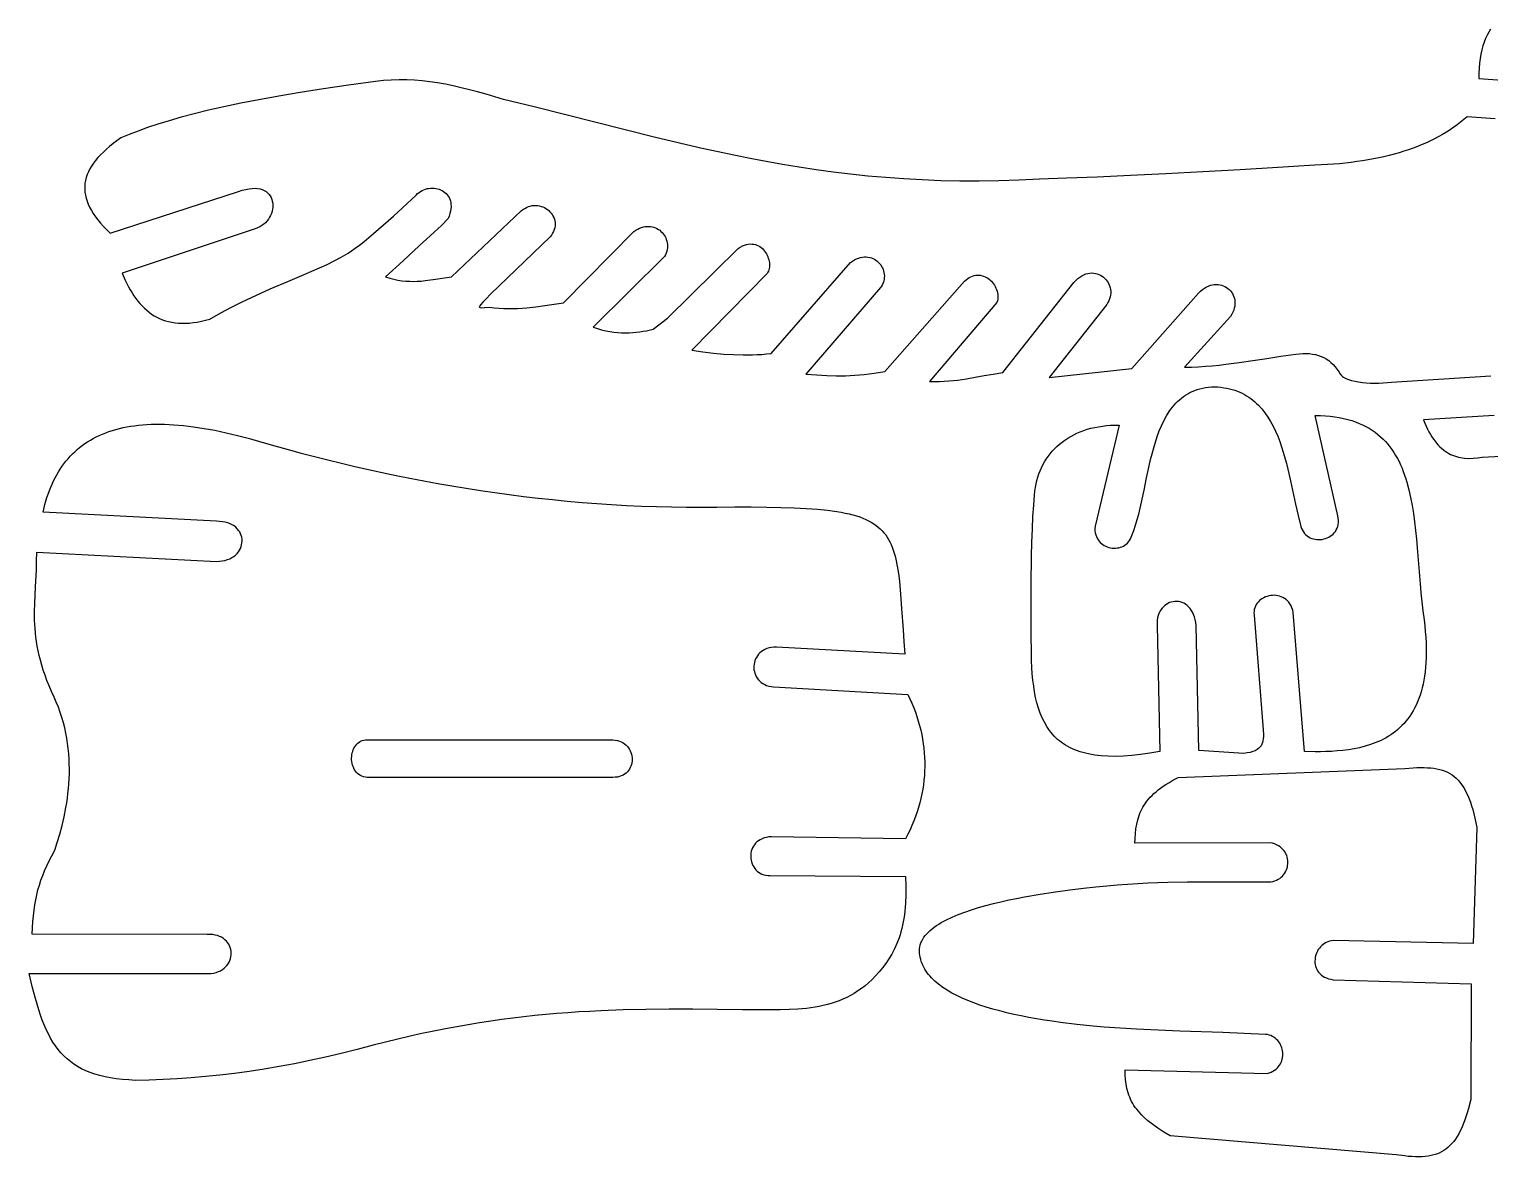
# Model space of a CAD drawing. Extents: x 0 to 1021, y 0 to 380.
# Drawn here: x 0 to 234.4, y 195.2 to 376.2 of the extents above; entities that cross this region are included whole.
import ezdxf

# ---------------------------------------------------------------- set-up
doc = ezdxf.new("R2010")
doc.units = 0
doc.layers.add('Layer_1', color=1, linetype='CONTINUOUS')

msp = doc.modelspace()

# ---------------------------------------------------------------- linework, layer by layer
at = {"layer": 'Layer_1'}
for points in [[(234.5, 376.17), (234.21, 375.71), (233.94, 375.21), (233.7, 374.67), (233.48, 374.1), (233.28, 373.5), (233.11, 372.86), (232.96, 372.19), (232.84, 371.48), (232.75, 370.73), (232.69, 369.94), (232.65, 369.12), (232.64, 368.26), (252.05, 366.85)], [(235.27, 361.77), (230.75, 362.11), (230.23, 361.67), (229.7, 361.24), (229.16, 360.83), (228.6, 360.43), (228.02, 360.04), (227.42, 359.66), (226.81, 359.29), (226.19, 358.94), (225.54, 358.6), (224.88, 358.28), (224.21, 357.96), (223.52, 357.66), (222.81, 357.37), (222.08, 357.1), (221.34, 356.84), (220.59, 356.59), (219.82, 356.35), (219.03, 356.13), (218.22, 355.91), (217.4, 355.72), (216.57, 355.53), (215.72, 355.36), (214.85, 355.2), (213.96, 355.05), (213.06, 354.92), (212.15, 354.8), (210.26, 354.59), (208.32, 354.44), (206.31, 354.34), (200.38, 353.98), (194.35, 353.62), (188.32, 353.29), (182.41, 352.97), (176.72, 352.69), (171.37, 352.45), (166.47, 352.25), (162.12, 352.11), (158.84, 351.94), (155.62, 351.84), (152.45, 351.79), (149.35, 351.8), (146.3, 351.87), (143.3, 351.98), (140.35, 352.15), (137.44, 352.36), (134.59, 352.61), (131.77, 352.91), (129, 353.24), (126.27, 353.61), (123.57, 354.02), (120.9, 354.46), (118.27, 354.93), (115.67, 355.42), (113.09, 355.94), (110.54, 356.48), (108.01, 357.03), (105.5, 357.61), (103.01, 358.2), (100.53, 358.8), (95.62, 360.03), (85.88, 362.51), (81.01, 363.73), (78.57, 364.32), (76.13, 364.91), (73.31, 365.73), (71.95, 366.11), (70.63, 366.46), (69.33, 366.79), (68.05, 367.08), (66.79, 367.34), (65.54, 367.56), (64.3, 367.75), (63.07, 367.89), (61.84, 368), (60.6, 368.05), (59.36, 368.06), (58.11, 368.02), (56.84, 367.93), (55.55, 367.79), (51.23, 367.19), (47.21, 366.6), (43.49, 366.02), (40.05, 365.44), (36.87, 364.86), (33.94, 364.29), (31.24, 363.73), (28.76, 363.16), (26.47, 362.6), (24.37, 362.04), (22.44, 361.49), (20.65, 360.93), (19, 360.38), (17.47, 359.83), (16.04, 359.27), (14.69, 358.72), (14.06, 358.27), (13.47, 357.82), (12.91, 357.37), (12.38, 356.92), (11.9, 356.47), (11.44, 356.02), (11.03, 355.57), (10.65, 355.11), (10.31, 354.66), (10, 354.21), (9.73, 353.75), (9.5, 353.3), (9.31, 352.84), (9.15, 352.38), (9.03, 351.92), (8.95, 351.45), (8.91, 350.98), (8.9, 350.51), (8.94, 350.03), (9.01, 349.56), (9.13, 349.07), (9.28, 348.59), (9.47, 348.09), (9.7, 347.6), (9.97, 347.1), (10.28, 346.59), (10.63, 346.08), (11.02, 345.56), (11.46, 345.04), (11.93, 344.51), (12.44, 343.97), (13, 343.43), (33.58, 350.11), (34.19, 350.32), (34.75, 350.47), (35.28, 350.58), (35.78, 350.64), (36.24, 350.65), (36.66, 350.61), (37.05, 350.54), (37.4, 350.43), (37.72, 350.29), (38.01, 350.12), (38.26, 349.91), (38.47, 349.68), (38.66, 349.43), (38.81, 349.16), (38.93, 348.87), (39.01, 348.57), (39.07, 348.26), (39.09, 347.94), (39.08, 347.61), (39.04, 347.28), (38.97, 346.95), (38.87, 346.62), (38.74, 346.3), (38.58, 345.99), (38.39, 345.69), (38.17, 345.4), (37.92, 345.13), (37.64, 344.88), (37.34, 344.66), (37, 344.46), (36.64, 344.29), (36.26, 344.15), (14.92, 337.02), (14.92, 337.02), (15.41, 335.9), (15.67, 335.37), (15.94, 334.85), (16.22, 334.35), (16.51, 333.87), (16.81, 333.41), (17.12, 332.97), (17.44, 332.54), (17.77, 332.14), (18.12, 331.76), (18.48, 331.4), (18.85, 331.07), (19.24, 330.75), (19.64, 330.46), (20.06, 330.2), (20.49, 329.95), (20.93, 329.74), (21.39, 329.55), (21.87, 329.38), (22.37, 329.25), (22.88, 329.14), (23.41, 329.05), (23.95, 329), (24.52, 328.98), (25.1, 328.98), (25.7, 329.02), (26.32, 329.09), (26.96, 329.18), (27.63, 329.31), (28.31, 329.48), (29.01, 329.67), (30.76, 330.65), (32.45, 331.55), (34.09, 332.37), (35.67, 333.13), (37.19, 333.83), (38.67, 334.49), (41.48, 335.69), (44.12, 336.79), (45.38, 337.33), (46.6, 337.87), (47.79, 338.43), (48.95, 339), (50.07, 339.6), (51.17, 340.24), (51.71, 340.59), (52.33, 341.03), (53, 341.54), (53.73, 342.12), (55.27, 343.4), (56.88, 344.79), (58.46, 346.2), (59.92, 347.52), (62.11, 349.57), (62.33, 349.79), (62.56, 349.98), (62.81, 350.15), (63.06, 350.29), (63.33, 350.42), (63.59, 350.51), (63.87, 350.59), (64.15, 350.64), (64.42, 350.68), (64.7, 350.69), (64.97, 350.67), (65.25, 350.64), (65.51, 350.58), (65.77, 350.51), (66.02, 350.41), (66.26, 350.29), (66.48, 350.15), (66.69, 349.99), (66.89, 349.82), (67.07, 349.62), (67.23, 349.4), (67.37, 349.16), (67.48, 348.91), (67.58, 348.63), (67.64, 348.34), (67.68, 348.03), (67.69, 347.7), (67.67, 347.35), (67.61, 346.98), (67.52, 346.6), (67.4, 346.2), (67.24, 345.79), (66.14, 344.7), (65, 343.62), (62.59, 341.39), (59.99, 339.03), (57.17, 336.46), (57.87, 336.24), (58.53, 336.06), (59.18, 335.92), (59.82, 335.82), (60.44, 335.76), (61.06, 335.72), (61.67, 335.71), (62.28, 335.73), (62.91, 335.77), (63.54, 335.83), (64.84, 335.99), (67.77, 336.45), (78.93, 347.02), (79.22, 347.24), (79.51, 347.43), (79.81, 347.59), (80.11, 347.71), (80.41, 347.8), (80.71, 347.86), (81, 347.89), (81.3, 347.9), (81.59, 347.87), (81.87, 347.83), (82.15, 347.75), (82.42, 347.66), (82.67, 347.54), (82.92, 347.4), (83.15, 347.24), (83.37, 347.07), (83.57, 346.88), (83.75, 346.67), (83.91, 346.45), (84.05, 346.21), (84.17, 345.97), (84.27, 345.71), (84.33, 345.44), (84.38, 345.17), (84.39, 344.89), (84.38, 344.6), (84.33, 344.31), (84.25, 344.02), (84.14, 343.72), (83.99, 343.43), (83.81, 343.13), (83.58, 342.84), (74.05, 333.66), (73.35, 332.92), (72.8, 332.36), (72.42, 331.96), (72.31, 331.81), (72.24, 331.69), (72.23, 331.61), (72.25, 331.57), (72.28, 331.55), (72.38, 331.51), (72.55, 331.49), (73.07, 331.51), (73.88, 331.59), (74.64, 331.48), (75.4, 331.41), (76.15, 331.36), (76.9, 331.34), (77.64, 331.34), (78.37, 331.36), (79.1, 331.4), (79.83, 331.46), (81.28, 331.62), (82.75, 331.82), (85.73, 332.28), (97.03, 343.69), (97.34, 343.91), (97.65, 344.09), (97.96, 344.24), (98.27, 344.36), (98.57, 344.45), (98.87, 344.51), (99.16, 344.54), (99.45, 344.54), (99.72, 344.52), (99.99, 344.47), (100.25, 344.4), (100.5, 344.3), (100.74, 344.19), (100.97, 344.06), (101.18, 343.91), (101.38, 343.74), (101.57, 343.55), (101.74, 343.35), (101.89, 343.14), (102.03, 342.91), (102.15, 342.68), (102.24, 342.43), (102.32, 342.18), (102.38, 341.91), (102.41, 341.65), (102.42, 341.37), (102.41, 341.1), (102.38, 340.82), (102.31, 340.54), (102.22, 340.26), (102.11, 339.98), (101.96, 339.7), (90.51, 328.38), (91.19, 328.14), (91.86, 327.94), (92.52, 327.77), (93.17, 327.65), (93.81, 327.55), (94.44, 327.48), (95.06, 327.45), (95.67, 327.44), (96.26, 327.45), (96.85, 327.48), (97.42, 327.54), (97.99, 327.61), (98.54, 327.7), (99.07, 327.8), (100.11, 328.03), (102.42, 329.81), (113.75, 341.01), (114.1, 341.22), (114.44, 341.39), (114.77, 341.53), (115.09, 341.62), (115.4, 341.68), (115.7, 341.71), (115.99, 341.7), (116.26, 341.67), (116.53, 341.61), (116.78, 341.52), (117.01, 341.41), (117.24, 341.28), (117.45, 341.13), (117.65, 340.96), (117.83, 340.77), (118, 340.57), (118.15, 340.36), (118.29, 340.14), (118.41, 339.91), (118.52, 339.67), (118.61, 339.43), (118.68, 339.19), (118.74, 338.94), (118.78, 338.7), (118.8, 338.46), (118.81, 338.22), (118.79, 337.99), (118.76, 337.77), (118.71, 337.56), (118.64, 337.36), (118.55, 337.17), (118.44, 337), (106.31, 324.67), (108.11, 324.41), (109.82, 324.21), (111.45, 324.05), (113.03, 323.95), (114.56, 323.91), (115.31, 323.91), (116.07, 323.92), (116.81, 323.95), (117.56, 324), (118.31, 324.06), (119.07, 324.14), (131.78, 338.73), (132.11, 338.96), (132.44, 339.16), (132.76, 339.33), (133.08, 339.45), (133.4, 339.55), (133.71, 339.61), (134.02, 339.64), (134.31, 339.64), (134.6, 339.61), (134.88, 339.55), (135.14, 339.47), (135.4, 339.37), (135.64, 339.25), (135.87, 339.1), (136.09, 338.94), (136.29, 338.76), (136.47, 338.56), (136.64, 338.35), (136.78, 338.12), (136.91, 337.88), (137.02, 337.64), (137.11, 337.38), (137.17, 337.12), (137.21, 336.86), (137.23, 336.59), (137.22, 336.31), (137.19, 336.04), (137.13, 335.76), (137.04, 335.49), (136.93, 335.23), (136.78, 334.96), (136.6, 334.71), (124.62, 320.84), (126.38, 320.69), (127.99, 320.59), (129.52, 320.55), (131, 320.57), (132.48, 320.65), (134, 320.79), (135.6, 320.99), (137.33, 321.25), (150.08, 335.72), (150.34, 335.95), (150.6, 336.15), (150.86, 336.32), (151.13, 336.46), (151.39, 336.56), (151.65, 336.64), (151.91, 336.69), (152.17, 336.71), (152.43, 336.7), (152.68, 336.68), (152.92, 336.62), (153.16, 336.55), (153.39, 336.46), (153.62, 336.34), (153.83, 336.21), (154.04, 336.06), (154.23, 335.9), (154.42, 335.72), (154.59, 335.53), (154.75, 335.32), (154.89, 335.1), (155.02, 334.88), (155.14, 334.64), (155.23, 334.4), (155.31, 334.15), (155.37, 333.89), (155.42, 333.63), (155.44, 333.37), (155.44, 333.11), (155.42, 332.84), (155.37, 332.58), (155.3, 332.32), (144.5, 319.63), (145.3, 319.62), (146.08, 319.64), (146.84, 319.68), (147.58, 319.73), (148.3, 319.8), (149.01, 319.88), (150.41, 320.08), (151.81, 320.32), (153.23, 320.58), (154.7, 320.84), (156.26, 321.09), (167.66, 335.53), (167.98, 335.87), (168.3, 336.16), (168.62, 336.4), (168.94, 336.61), (169.26, 336.77), (169.58, 336.9), (169.9, 336.99), (170.22, 337.04), (170.52, 337.06), (170.82, 337.05), (171.11, 337), (171.4, 336.93), (171.67, 336.83), (171.92, 336.7), (172.17, 336.55), (172.4, 336.38), (172.61, 336.19), (172.8, 335.98), (172.98, 335.75), (173.13, 335.51), (173.27, 335.25), (173.38, 334.98), (173.46, 334.7), (173.52, 334.41), (173.55, 334.12), (173.56, 333.82), (173.53, 333.51), (173.47, 333.21), (173.38, 332.9), (173.26, 332.6), (173.1, 332.3), (172.91, 332), (163.68, 320.31), (176.92, 321.75), (187.65, 333.84), (187.97, 334.14), (188.28, 334.41), (188.6, 334.63), (188.92, 334.81), (189.24, 334.96), (189.56, 335.08), (189.87, 335.16), (190.18, 335.21), (190.49, 335.23), (190.79, 335.21), (191.08, 335.17), (191.36, 335.11), (191.62, 335.01), (191.88, 334.9), (192.12, 334.75), (192.35, 334.59), (192.56, 334.41), (192.75, 334.21), (192.92, 333.99), (193.08, 333.75), (193.21, 333.5), (193.31, 333.23), (193.4, 332.96), (193.45, 332.67), (193.48, 332.37), (193.48, 332.06), (193.45, 331.74), (193.39, 331.42), (193.29, 331.1), (193.16, 330.77), (192.99, 330.44), (192.79, 330.1), (185.39, 321.93), (186.52, 321.96), (187.65, 322.01), (188.75, 322.08), (189.85, 322.17), (190.94, 322.28), (192.02, 322.4), (194.18, 322.68), (196.37, 323), (198.59, 323.34), (200.88, 323.69), (203.27, 324.04), (203.84, 324.1), (204.39, 324.13), (204.92, 324.13), (205.44, 324.11), (205.94, 324.05), (206.42, 323.96), (206.88, 323.83), (207.32, 323.67), (207.74, 323.48), (208.15, 323.26), (208.53, 323), (208.9, 322.7), (209.25, 322.36), (209.58, 321.99), (209.89, 321.58), (210.19, 321.13), (210.26, 320.98), (210.36, 320.85), (210.47, 320.71), (210.6, 320.59), (210.75, 320.47), (210.92, 320.36), (211.3, 320.15), (211.73, 319.97), (212.22, 319.82), (212.76, 319.68), (213.33, 319.58), (213.94, 319.49), (214.57, 319.43), (215.23, 319.4), (215.9, 319.38), (216.59, 319.39), (217.27, 319.42), (217.96, 319.48), (218.63, 319.55), (234.53, 320.56)], [(235.11, 314.18), (223.73, 313.49), (223.94, 312.97), (224.17, 312.48), (224.39, 312.02), (224.62, 311.58), (224.86, 311.16), (225.1, 310.77), (225.35, 310.41), (225.6, 310.06), (225.86, 309.74), (226.12, 309.45), (226.39, 309.17), (226.66, 308.92), (226.94, 308.69), (227.22, 308.47), (227.51, 308.28), (227.8, 308.11), (228.1, 307.95), (228.4, 307.81), (228.71, 307.69), (229.02, 307.59), (229.34, 307.51), (229.67, 307.44), (229.99, 307.38), (230.33, 307.34), (231.01, 307.31), (231.71, 307.33), (232.43, 307.39), (233.17, 307.51), (255.37, 308.66)]]:
    msp.add_lwpolyline(points, dxfattribs=at)
for points in [[(161.49, 302.67), (161.59, 303.22), (161.71, 303.76), (161.86, 304.29), (162.03, 304.81), (162.22, 305.31), (162.44, 305.8), (162.67, 306.28), (162.93, 306.75), (163.21, 307.2), (163.51, 307.63), (163.83, 308.05), (164.18, 308.46), (164.54, 308.85), (164.92, 309.22), (165.33, 309.58), (165.75, 309.92), (166.19, 310.24), (166.65, 310.55), (167.13, 310.83), (167.63, 311.1), (168.14, 311.35), (168.67, 311.57), (169.22, 311.78), (169.79, 311.97), (170.38, 312.13), (170.98, 312.27), (171.59, 312.39), (172.23, 312.49), (172.88, 312.56), (173.54, 312.62), (174.22, 312.64), (174.91, 312.64), (171.04, 296.41), (171.02, 296.04), (171.03, 295.7), (171.08, 295.37), (171.15, 295.06), (171.25, 294.78), (171.37, 294.51), (171.52, 294.26), (171.68, 294.03), (171.87, 293.83), (172.07, 293.64), (172.29, 293.47), (172.52, 293.33), (172.76, 293.21), (173.01, 293.1), (173.26, 293.02), (173.53, 292.96), (173.79, 292.92), (174.06, 292.9), (174.33, 292.9), (174.6, 292.93), (174.86, 292.97), (175.12, 293.04), (175.36, 293.13), (175.6, 293.24), (175.83, 293.38), (176.05, 293.53), (176.25, 293.71), (176.43, 293.92), (176.59, 294.14), (176.74, 294.39), (176.86, 294.66), (176.95, 294.95), (177.26, 295.76), (177.54, 296.61), (177.8, 297.48), (178.04, 298.38), (178.27, 299.31), (178.49, 300.26), (178.91, 302.19), (179.31, 304.16), (179.74, 306.13), (179.96, 307.1), (180.2, 308.06), (180.46, 309), (180.73, 309.93), (181.03, 310.83), (181.35, 311.7), (181.7, 312.54), (182.09, 313.35), (182.5, 314.12), (182.96, 314.84), (183.2, 315.18), (183.46, 315.51), (183.72, 315.83), (183.99, 316.14), (184.28, 316.43), (184.58, 316.71), (184.89, 316.97), (185.22, 317.21), (185.55, 317.44), (185.91, 317.66), (186.27, 317.86), (186.65, 318.04), (187.04, 318.2), (187.45, 318.34), (187.88, 318.47), (188.32, 318.57), (188.78, 318.66), (189.25, 318.73), (189.74, 318.77), (190.25, 318.8), (190.75, 318.77), (191.24, 318.72), (191.72, 318.65), (192.18, 318.57), (192.62, 318.47), (193.05, 318.36), (193.47, 318.23), (193.88, 318.08), (194.27, 317.92), (194.65, 317.75), (195.02, 317.56), (195.37, 317.35), (195.71, 317.13), (196.05, 316.9), (196.37, 316.66), (196.68, 316.4), (196.97, 316.13), (197.26, 315.85), (197.81, 315.25), (198.31, 314.61), (198.78, 313.94), (199.22, 313.22), (199.63, 312.47), (200, 311.68), (200.35, 310.87), (200.67, 310.04), (200.97, 309.18), (201.25, 308.3), (201.52, 307.4), (201.76, 306.49), (202, 305.57), (202.43, 303.7), (203.23, 299.97), (203.64, 298.14), (204.07, 296.38), (204.18, 296.06), (204.32, 295.77), (204.48, 295.5), (204.66, 295.27), (204.86, 295.05), (205.08, 294.87), (205.32, 294.71), (205.56, 294.58), (205.82, 294.47), (206.09, 294.38), (206.36, 294.32), (206.64, 294.28), (206.92, 294.27), (207.2, 294.28), (207.48, 294.31), (207.76, 294.37), (208.03, 294.45), (208.29, 294.55), (208.55, 294.67), (208.79, 294.81), (209.02, 294.98), (209.23, 295.16), (209.42, 295.37), (209.6, 295.59), (209.75, 295.84), (209.88, 296.1), (209.98, 296.38), (210.05, 296.68), (210.1, 297), (210.11, 297.34), (210.08, 297.7), (210.02, 298.07), (206.36, 314.19), (207.2, 314.17), (208, 314.13), (208.78, 314.06), (209.52, 313.97), (210.24, 313.85), (210.93, 313.71), (211.59, 313.55), (212.23, 313.36), (212.84, 313.16), (213.42, 312.93), (213.98, 312.68), (214.52, 312.42), (215.03, 312.13), (215.52, 311.82), (215.99, 311.49), (216.43, 311.15), (216.86, 310.79), (217.26, 310.41), (217.65, 310.01), (218.01, 309.59), (218.36, 309.16), (218.68, 308.71), (218.99, 308.25), (219.28, 307.77), (219.56, 307.28), (219.82, 306.78), (220.07, 306.26), (220.3, 305.72), (220.51, 305.18), (220.72, 304.62), (220.9, 304.05), (221.08, 303.47), (221.4, 302.27), (221.68, 301.03), (221.92, 299.76), (222.13, 298.45), (222.31, 297.11), (222.47, 295.74), (222.61, 294.35), (222.74, 292.94), (223.2, 287.18), (223.33, 285.73), (223.48, 284.28), (223.64, 282.83), (223.83, 281.39), (223.95, 280.43), (224.04, 279.5), (224.11, 278.6), (224.15, 277.73), (224.18, 276.89), (224.19, 276.07), (224.17, 275.28), (224.14, 274.52), (224.08, 273.78), (224.01, 273.06), (223.92, 272.38), (223.81, 271.71), (223.68, 271.08), (223.53, 270.46), (223.37, 269.87), (223.19, 269.3), (223, 268.76), (222.79, 268.23), (222.56, 267.73), (222.33, 267.25), (222.07, 266.79), (221.81, 266.35), (221.53, 265.92), (221.24, 265.52), (220.93, 265.14), (220.62, 264.78), (220.29, 264.43), (219.96, 264.1), (219.61, 263.79), (219.25, 263.5), (218.89, 263.22), (218.51, 262.96), (218.13, 262.71), (217.74, 262.48), (217.34, 262.26), (216.93, 262.06), (216.11, 261.69), (215.25, 261.37), (214.38, 261.1), (213.5, 260.88), (212.6, 260.7), (211.7, 260.55), (210.8, 260.44), (209.89, 260.35), (208.99, 260.29), (208.1, 260.26), (207.21, 260.24), (206.35, 260.24), (204.67, 260.28), (202.85, 282.55), (202.76, 282.95), (202.63, 283.31), (202.49, 283.64), (202.31, 283.94), (202.12, 284.21), (201.91, 284.45), (201.69, 284.66), (201.44, 284.83), (201.19, 284.98), (200.92, 285.11), (200.65, 285.2), (200.37, 285.27), (200.09, 285.31), (199.8, 285.33), (199.51, 285.32), (199.23, 285.29), (198.95, 285.24), (198.67, 285.16), (198.4, 285.07), (198.14, 284.95), (197.9, 284.81), (197.66, 284.65), (197.45, 284.48), (197.25, 284.28), (197.07, 284.07), (196.91, 283.84), (196.78, 283.59), (196.67, 283.33), (196.59, 283.06), (196.55, 282.77), (196.53, 282.46), (196.55, 282.15), (198.04, 263.77), (198.07, 263), (198.06, 262.65), (198.04, 262.31), (197.99, 262), (197.92, 261.71), (197.81, 261.44), (197.68, 261.19), (197.5, 260.96), (197.29, 260.76), (197.03, 260.57), (196.72, 260.4), (196.36, 260.26), (195.93, 260.13), (195.45, 260.03), (194.9, 259.94), (187.67, 260.44), (187.25, 280.47), (187.19, 280.97), (187.1, 281.43), (186.99, 281.86), (186.85, 282.26), (186.68, 282.62), (186.49, 282.94), (186.28, 283.23), (186.05, 283.48), (185.81, 283.7), (185.55, 283.89), (185.28, 284.05), (185.01, 284.17), (184.72, 284.26), (184.44, 284.32), (184.15, 284.35), (183.86, 284.34), (183.57, 284.31), (183.28, 284.25), (183.01, 284.16), (182.74, 284.03), (182.48, 283.88), (182.24, 283.71), (182.01, 283.5), (181.8, 283.27), (181.6, 283.01), (181.44, 282.73), (181.29, 282.41), (181.17, 282.08), (181.08, 281.72), (181.02, 281.33), (181, 280.92), (181.01, 280.49), (181.41, 260.28), (179.84, 260), (178.35, 259.79), (176.94, 259.63), (175.61, 259.53), (174.34, 259.49), (173.15, 259.5), (172.03, 259.57), (171.5, 259.63), (170.98, 259.7), (170.48, 259.78), (169.99, 259.87), (169.52, 259.98), (169.07, 260.1), (168.63, 260.23), (168.21, 260.38), (167.8, 260.53), (167.41, 260.7), (167.03, 260.88), (166.66, 261.08), (166.31, 261.28), (165.98, 261.5), (165.65, 261.73), (165.34, 261.97), (165.04, 262.22), (164.76, 262.48), (164.49, 262.75), (164.23, 263.04), (163.98, 263.33), (163.74, 263.64), (163.52, 263.95), (163.3, 264.28), (162.91, 264.96), (162.55, 265.68), (162.24, 266.44), (161.96, 267.24), (161.72, 268.07), (161.51, 268.94), (161.33, 269.84), (161.19, 270.78), (161.07, 271.74), (160.97, 272.74), (160.9, 273.77), (160.85, 274.82), (160.82, 275.9), (160.8, 279.25), (160.79, 282.81), (160.8, 287.06), (160.86, 291.6), (160.92, 293.83), (160.99, 295.99), (161.08, 298), (161.19, 299.82), (161.33, 301.39), (161.4, 302.07), (161.49, 302.67)], [(4.09, 244.41), (4.51, 245.67), (4.91, 247), (5.28, 248.37), (5.61, 249.8), (5.9, 251.27), (6.02, 252.02), (6.13, 252.78), (6.22, 253.54), (6.3, 254.32), (6.36, 255.1), (6.41, 255.89), (6.44, 256.69), (6.44, 257.49), (6.43, 258.3), (6.39, 259.11), (6.34, 259.92), (6.26, 260.74), (6.15, 261.57), (6.02, 262.39), (5.87, 263.22), (5.69, 264.05), (5.48, 264.88), (5.24, 265.71), (4.97, 266.53), (4.68, 267.36), (4.35, 268.19), (3.99, 269.01), (3.57, 269.92), (3.19, 270.8), (2.85, 271.67), (2.54, 272.51), (2.26, 273.33), (2.01, 274.13), (1.8, 274.91), (1.6, 275.68), (1.44, 276.43), (1.3, 277.17), (1.18, 277.9), (1.08, 278.61), (1, 279.31), (0.95, 280.01), (0.9, 280.69), (0.87, 281.37), (0.86, 282.71), (0.88, 284.04), (0.94, 285.37), (1.01, 286.7), (1.15, 289.41), (1.19, 290.82), (1.2, 292.27), (30.03, 290.77), (30.52, 290.79), (30.98, 290.85), (31.41, 290.94), (31.82, 291.06), (32.19, 291.21), (32.52, 291.38), (32.83, 291.58), (33.11, 291.8), (33.35, 292.04), (33.56, 292.3), (33.74, 292.57), (33.89, 292.85), (34.01, 293.14), (34.09, 293.43), (34.14, 293.73), (34.16, 294.04), (34.15, 294.34), (34.11, 294.64), (34.03, 294.93), (33.92, 295.22), (33.78, 295.5), (33.6, 295.76), (33.39, 296.01), (33.15, 296.25), (32.88, 296.46), (32.57, 296.65), (32.23, 296.82), (31.86, 296.96), (31.45, 297.07), (31.01, 297.15), (30.53, 297.2), (30.03, 297.21), (2.22, 298.68), (2.51, 299.89), (2.85, 301.04), (3.04, 301.59), (3.24, 302.14), (3.45, 302.67), (3.67, 303.18), (3.91, 303.69), (4.15, 304.18), (4.41, 304.66), (4.68, 305.13), (4.97, 305.58), (5.26, 306.02), (5.57, 306.45), (5.89, 306.86), (6.23, 307.26), (6.58, 307.64), (6.94, 308.02), (7.31, 308.38), (7.69, 308.72), (8.09, 309.05), (8.5, 309.37), (8.93, 309.68), (9.36, 309.97), (9.82, 310.24), (10.28, 310.51), (10.76, 310.76), (11.25, 310.99), (11.75, 311.21), (12.27, 311.42), (12.8, 311.61), (13.34, 311.79), (13.9, 311.95), (14.48, 312.1), (15.06, 312.24), (15.66, 312.36), (16.28, 312.46), (16.9, 312.55), (17.55, 312.63), (18.2, 312.69), (18.87, 312.74), (19.56, 312.77), (20.26, 312.79), (21.7, 312.78), (23.2, 312.7), (24.75, 312.57), (26.37, 312.38), (28.05, 312.12), (29.78, 311.81), (31.58, 311.43), (33.44, 310.98), (35.36, 310.48), (37.34, 309.91), (39.43, 309.31), (41.54, 308.73), (43.66, 308.16), (45.79, 307.6), (47.94, 307.06), (50.1, 306.53), (52.27, 306.02), (54.46, 305.52), (56.66, 305.04), (58.87, 304.57), (61.09, 304.13), (63.33, 303.7), (65.58, 303.28), (67.84, 302.89), (70.12, 302.52), (72.4, 302.16), (74.7, 301.82), (77.01, 301.51), (79.33, 301.21), (81.66, 300.94), (84, 300.69), (86.35, 300.46), (88.71, 300.25), (91.08, 300.07), (93.46, 299.91), (95.85, 299.77), (98.25, 299.66), (100.65, 299.57), (103.07, 299.51), (105.5, 299.48), (107.93, 299.47), (110.37, 299.49), (113.22, 299.51), (115.88, 299.51), (118.35, 299.49), (120.63, 299.45), (122.75, 299.39), (124.69, 299.29), (126.48, 299.16), (128.11, 299), (128.87, 298.9), (129.6, 298.79), (130.3, 298.67), (130.95, 298.54), (131.58, 298.4), (132.18, 298.25), (132.74, 298.09), (133.28, 297.91), (133.78, 297.72), (134.26, 297.52), (134.71, 297.3), (135.13, 297.07), (135.53, 296.82), (135.9, 296.56), (136.26, 296.29), (136.58, 295.99), (136.89, 295.69), (137.17, 295.36), (137.44, 295.02), (137.69, 294.66), (137.91, 294.28), (138.13, 293.89), (138.32, 293.47), (138.5, 293.04), (138.66, 292.59), (138.82, 292.11), (138.95, 291.62), (139.08, 291.11), (139.3, 290.02), (139.49, 288.84), (139.64, 287.58), (139.77, 286.22), (139.89, 284.76), (140, 283.2), (140.23, 279.77), (140.36, 277.9), (140.52, 275.91), (119.92, 277.03), (119.5, 277.01), (119.1, 276.96), (118.72, 276.88), (118.38, 276.78), (118.06, 276.64), (117.76, 276.48), (117.5, 276.3), (117.26, 276.09), (117.04, 275.87), (116.86, 275.63), (116.7, 275.38), (116.56, 275.12), (116.45, 274.84), (116.37, 274.56), (116.32, 274.27), (116.29, 273.98), (116.29, 273.69), (116.31, 273.4), (116.37, 273.11), (116.44, 272.83), (116.55, 272.56), (116.68, 272.29), (116.84, 272.04), (117.02, 271.79), (117.23, 271.57), (117.47, 271.36), (117.73, 271.18), (118.03, 271.01), (118.34, 270.88), (118.69, 270.76), (119.06, 270.68), (119.45, 270.63), (140.99, 269.43), (141.32, 268.72), (141.64, 268.02), (141.94, 267.3), (142.21, 266.59), (142.46, 265.87), (142.68, 265.15), (142.89, 264.43), (143.07, 263.7), (143.23, 262.98), (143.37, 262.25), (143.48, 261.52), (143.57, 260.79), (143.64, 260.06), (143.69, 259.33), (143.71, 258.6), (143.71, 257.86), (143.69, 257.13), (143.65, 256.4), (143.58, 255.67), (143.49, 254.93), (143.38, 254.2), (143.25, 253.47), (143.09, 252.74), (142.91, 252.02), (142.7, 251.29), (142.48, 250.57), (142.23, 249.84), (141.96, 249.12), (141.66, 248.41), (141.35, 247.69), (141.01, 246.98), (140.64, 246.27), (119.13, 246.59), (118.71, 246.56), (118.32, 246.49), (117.96, 246.4), (117.62, 246.27), (117.32, 246.12), (117.04, 245.95), (116.79, 245.75), (116.57, 245.54), (116.38, 245.31), (116.22, 245.06), (116.08, 244.8), (115.97, 244.53), (115.88, 244.25), (115.82, 243.97), (115.79, 243.68), (115.79, 243.39), (115.8, 243.1), (115.85, 242.82), (115.91, 242.54), (116.01, 242.26), (116.12, 242), (116.26, 241.75), (116.43, 241.51), (116.61, 241.29), (116.82, 241.09), (117.05, 240.9), (117.3, 240.74), (117.58, 240.61), (117.88, 240.5), (118.19, 240.42), (118.53, 240.38), (118.89, 240.36), (140.64, 240.21), (140.7, 238.69), (140.69, 237.26), (140.63, 235.92), (140.52, 234.67), (140.45, 234.07), (140.36, 233.49), (140.26, 232.92), (140.14, 232.38), (140.02, 231.85), (139.88, 231.34), (139.74, 230.85), (139.58, 230.37), (139.23, 229.45), (138.84, 228.58), (138.42, 227.77), (137.96, 227), (137.46, 226.27), (136.93, 225.57), (136.38, 224.9), (135.8, 224.25), (135.25, 223.69), (134.7, 223.17), (134.14, 222.69), (133.57, 222.25), (132.99, 221.84), (132.4, 221.46), (131.81, 221.12), (131.2, 220.81), (130.59, 220.52), (129.98, 220.27), (129.35, 220.04), (128.72, 219.83), (128.08, 219.65), (127.43, 219.49), (126.77, 219.35), (126.11, 219.24), (125.43, 219.14), (124.76, 219.05), (123.37, 218.93), (121.96, 218.85), (120.52, 218.81), (119.06, 218.8), (117.56, 218.8), (114.48, 218.81), (110.42, 218.87), (106.49, 218.91), (102.68, 218.91), (98.96, 218.88), (95.31, 218.79), (91.73, 218.66), (89.95, 218.57), (88.18, 218.47), (86.42, 218.35), (84.66, 218.21), (82.91, 218.06), (81.15, 217.89), (79.39, 217.7), (77.62, 217.49), (75.85, 217.25), (74.06, 217), (72.27, 216.73), (70.46, 216.43), (68.63, 216.11), (66.78, 215.76), (64.92, 215.39), (63.03, 215), (61.11, 214.58), (59.17, 214.13), (57.2, 213.65), (55.19, 213.14), (52.61, 212.45), (50.06, 211.81), (47.54, 211.22), (45.04, 210.67), (42.57, 210.17), (40.13, 209.72), (37.71, 209.31), (35.32, 208.94), (32.96, 208.62), (30.61, 208.34), (28.3, 208.1), (26, 207.9), (23.73, 207.74), (21.49, 207.62), (19.26, 207.54), (17.06, 207.5), (15.98, 207.56), (14.96, 207.64), (13.98, 207.75), (13.05, 207.89), (12.17, 208.06), (11.34, 208.26), (10.54, 208.49), (9.79, 208.75), (9.08, 209.04), (8.41, 209.35), (7.77, 209.7), (7.17, 210.09), (6.6, 210.5), (6.07, 210.94), (5.56, 211.42), (5.09, 211.93), (4.64, 212.47), (4.21, 213.04), (3.81, 213.64), (3.43, 214.28), (3.07, 214.95), (2.73, 215.66), (2.41, 216.4), (2.1, 217.17), (1.81, 217.98), (1.53, 218.82), (1.25, 219.7), (0.99, 220.61), (0.49, 222.54), (0, 224.62), (28.7, 224.62), (29.16, 224.65), (29.59, 224.72), (29.99, 224.82), (30.36, 224.94), (30.69, 225.1), (31, 225.28), (31.27, 225.48), (31.52, 225.7), (31.74, 225.94), (31.92, 226.2), (32.08, 226.47), (32.2, 226.75), (32.3, 227.04), (32.37, 227.33), (32.4, 227.63), (32.41, 227.92), (32.39, 228.22), (32.34, 228.51), (32.26, 228.8), (32.15, 229.08), (32.01, 229.35), (31.84, 229.6), (31.64, 229.84), (31.41, 230.07), (31.16, 230.27), (30.87, 230.45), (30.56, 230.6), (30.22, 230.73), (29.85, 230.82), (29.45, 230.89), (29.02, 230.92), (28.56, 230.91), (0.45, 230.96), (0.51, 232), (0.58, 232.98), (0.67, 233.92), (0.78, 234.81), (0.9, 235.66), (1.05, 236.49), (1.22, 237.29), (1.41, 238.07), (1.63, 238.84), (1.88, 239.61), (2.16, 240.37), (2.47, 241.14), (2.82, 241.93), (3.21, 242.73), (3.63, 243.55), (4.09, 244.41)], [(54.26, 262.16), (93.67, 262.16), (94.04, 262.11), (94.39, 262.04), (94.72, 261.93), (95.02, 261.8), (95.3, 261.65), (95.55, 261.48), (95.78, 261.28), (95.99, 261.07), (96.17, 260.85), (96.32, 260.61), (96.46, 260.36), (96.57, 260.1), (96.65, 259.83), (96.71, 259.56), (96.75, 259.28), (96.76, 259.01), (96.75, 258.73), (96.71, 258.46), (96.65, 258.2), (96.57, 257.94), (96.46, 257.68), (96.32, 257.45), (96.17, 257.22), (95.99, 257.01), (95.78, 256.81), (95.55, 256.64), (95.3, 256.49), (95.02, 256.36), (94.72, 256.25), (94.39, 256.17), (94.04, 256.13), (93.67, 256.11), (54.26, 256.11), (53.95, 256.14), (53.66, 256.21), (53.39, 256.3), (53.14, 256.42), (52.91, 256.56), (52.7, 256.73), (52.52, 256.92), (52.35, 257.13), (52.2, 257.35), (52.08, 257.59), (51.97, 257.84), (51.88, 258.1), (51.82, 258.37), (51.77, 258.64), (51.74, 258.92), (51.74, 259.2), (51.75, 259.48), (51.78, 259.75), (51.84, 260.03), (51.91, 260.29), (52, 260.55), (52.11, 260.79), (52.24, 261.02), (52.39, 261.24), (52.56, 261.44), (52.74, 261.62), (52.95, 261.77), (53.17, 261.91), (53.42, 262.01), (53.68, 262.09), (53.96, 262.14), (54.26, 262.16)], [(142.85, 228.27), (142.86, 228.6), (142.91, 228.93), (142.98, 229.24), (143.09, 229.56), (143.22, 229.86), (143.38, 230.16), (143.57, 230.46), (143.79, 230.74), (144.03, 231.02), (144.29, 231.3), (144.58, 231.56), (144.89, 231.83), (145.22, 232.08), (145.58, 232.33), (145.96, 232.58), (146.35, 232.81), (147.2, 233.27), (148.12, 233.71), (149.1, 234.12), (150.13, 234.51), (151.22, 234.88), (152.35, 235.24), (153.52, 235.57), (154.72, 235.88), (155.94, 236.17), (157.19, 236.45), (158.44, 236.7), (159.7, 236.94), (162.21, 237.38), (164.67, 237.75), (167.02, 238.06), (169.21, 238.32), (171.19, 238.54), (172.91, 238.71), (174.6, 238.86), (176.26, 238.99), (177.9, 239.09), (179.52, 239.17), (181.13, 239.23), (182.73, 239.28), (185.9, 239.33), (189.07, 239.34), (192.28, 239.34), (195.55, 239.33), (198.91, 239.34), (199.25, 239.37), (199.58, 239.43), (199.88, 239.51), (200.16, 239.62), (200.43, 239.76), (200.68, 239.91), (200.9, 240.09), (201.11, 240.28), (201.29, 240.49), (201.46, 240.71), (201.6, 240.95), (201.72, 241.19), (201.82, 241.45), (201.9, 241.71), (201.95, 241.98), (201.98, 242.25), (201.99, 242.53), (201.98, 242.8), (201.94, 243.07), (201.87, 243.34), (201.79, 243.61), (201.67, 243.86), (201.54, 244.11), (201.37, 244.35), (201.19, 244.57), (200.97, 244.78), (200.73, 244.97), (200.46, 245.15), (200.17, 245.3), (199.84, 245.44), (199.5, 245.55), (199.12, 245.63), (177.45, 245.55), (177.47, 246.35), (177.52, 247.13), (177.61, 247.88), (177.73, 248.61), (177.9, 249.32), (178.12, 250.02), (178.25, 250.36), (178.39, 250.69), (178.56, 251.02), (178.73, 251.35), (178.93, 251.67), (179.14, 251.99), (179.37, 252.3), (179.62, 252.61), (179.89, 252.92), (180.18, 253.22), (180.49, 253.52), (180.83, 253.82), (181.19, 254.12), (181.57, 254.41), (181.97, 254.69), (182.41, 254.98), (182.86, 255.26), (183.35, 255.54), (183.86, 255.82), (184.4, 256.1), (220.74, 257.54), (222.07, 257.65), (222.69, 257.69), (223.29, 257.7), (223.86, 257.7), (224.4, 257.67), (224.93, 257.63), (225.43, 257.57), (225.9, 257.49), (226.36, 257.38), (226.79, 257.25), (227.21, 257.1), (227.6, 256.93), (227.97, 256.73), (228.33, 256.5), (228.67, 256.25), (228.99, 255.98), (229.3, 255.67), (229.59, 255.34), (229.87, 254.97), (230.13, 254.58), (230.38, 254.16), (230.62, 253.7), (230.85, 253.22), (231.06, 252.7), (231.27, 252.15), (231.46, 251.56), (231.65, 250.94), (231.83, 250.28), (232, 249.59), (232.32, 248.09), (231.72, 229.46), (209.27, 229.92), (208.96, 229.88), (208.66, 229.81), (208.38, 229.72), (208.11, 229.6), (207.86, 229.46), (207.63, 229.3), (207.41, 229.12), (207.22, 228.93), (207.04, 228.71), (206.87, 228.48), (206.73, 228.24), (206.61, 227.99), (206.51, 227.73), (206.43, 227.47), (206.37, 227.2), (206.34, 226.93), (206.32, 226.65), (206.33, 226.38), (206.37, 226.11), (206.43, 225.84), (206.51, 225.58), (206.62, 225.32), (206.76, 225.08), (206.92, 224.85), (207.11, 224.63), (207.33, 224.43), (207.58, 224.24), (207.85, 224.08), (208.16, 223.93), (208.49, 223.81), (208.86, 223.71), (209.26, 223.63), (231.42, 222.98), (231.35, 204.45), (230.96, 202.97), (230.76, 202.28), (230.55, 201.64), (230.34, 201.02), (230.12, 200.45), (229.89, 199.9), (229.65, 199.4), (229.4, 198.92), (229.14, 198.48), (228.87, 198.07), (228.59, 197.69), (228.3, 197.34), (227.99, 197.02), (227.67, 196.72), (227.34, 196.46), (226.99, 196.23), (226.62, 196.02), (226.24, 195.84), (225.84, 195.68), (225.42, 195.55), (224.98, 195.44), (224.52, 195.35), (224.04, 195.29), (223.54, 195.25), (223.01, 195.23), (222.47, 195.24), (221.9, 195.26), (221.3, 195.3), (220.68, 195.36), (219.36, 195.53), (183.12, 198.6), (182.09, 199.2), (181.14, 199.8), (180.29, 200.39), (179.53, 201), (178.86, 201.61), (178.55, 201.91), (178.26, 202.22), (177.99, 202.53), (177.74, 202.85), (177.5, 203.16), (177.29, 203.48), (177.09, 203.8), (176.91, 204.13), (176.75, 204.46), (176.6, 204.79), (176.46, 205.13), (176.35, 205.48), (176.15, 206.18), (176.01, 206.9), (175.92, 207.64), (175.88, 208.41), (175.88, 209.21), (198.64, 208.61), (198.98, 208.7), (199.29, 208.82), (199.58, 208.96), (199.84, 209.12), (200.08, 209.3), (200.3, 209.49), (200.49, 209.7), (200.65, 209.92), (200.79, 210.15), (200.91, 210.4), (201.01, 210.64), (201.08, 210.9), (201.13, 211.16), (201.16, 211.42), (201.17, 211.69), (201.16, 211.95), (201.13, 212.22), (201.07, 212.48), (201, 212.73), (200.91, 212.98), (200.8, 213.22), (200.67, 213.45), (200.52, 213.67), (200.35, 213.88), (200.16, 214.07), (199.96, 214.25), (199.74, 214.41), (199.5, 214.55), (199.25, 214.67), (198.98, 214.76), (198.7, 214.84), (198.4, 214.88), (194.97, 215.04), (191.53, 215.17), (184.63, 215.4), (181.16, 215.54), (177.7, 215.7), (175.96, 215.8), (174.23, 215.92), (172.49, 216.05), (170.76, 216.2), (168.1, 216.48), (165.47, 216.8), (164.18, 216.97), (162.91, 217.17), (161.65, 217.37), (160.42, 217.6), (159.21, 217.83), (158.03, 218.08), (156.87, 218.35), (155.74, 218.63), (154.65, 218.93), (153.59, 219.24), (152.56, 219.58), (151.58, 219.93), (150.63, 220.29), (149.73, 220.68), (148.87, 221.09), (148.06, 221.51), (147.3, 221.96), (146.6, 222.42), (145.94, 222.91), (145.34, 223.41), (144.81, 223.94), (144.56, 224.21), (144.33, 224.49), (144.11, 224.77), (143.91, 225.06), (143.73, 225.35), (143.56, 225.65), (143.41, 225.96), (143.28, 226.27), (143.16, 226.59), (143.06, 226.91), (142.98, 227.24), (142.92, 227.58), (142.88, 227.92), (142.85, 228.27)]]:
    msp.add_lwpolyline(points, close=True, dxfattribs=at)

doc.saveas('drawing.dxf')
